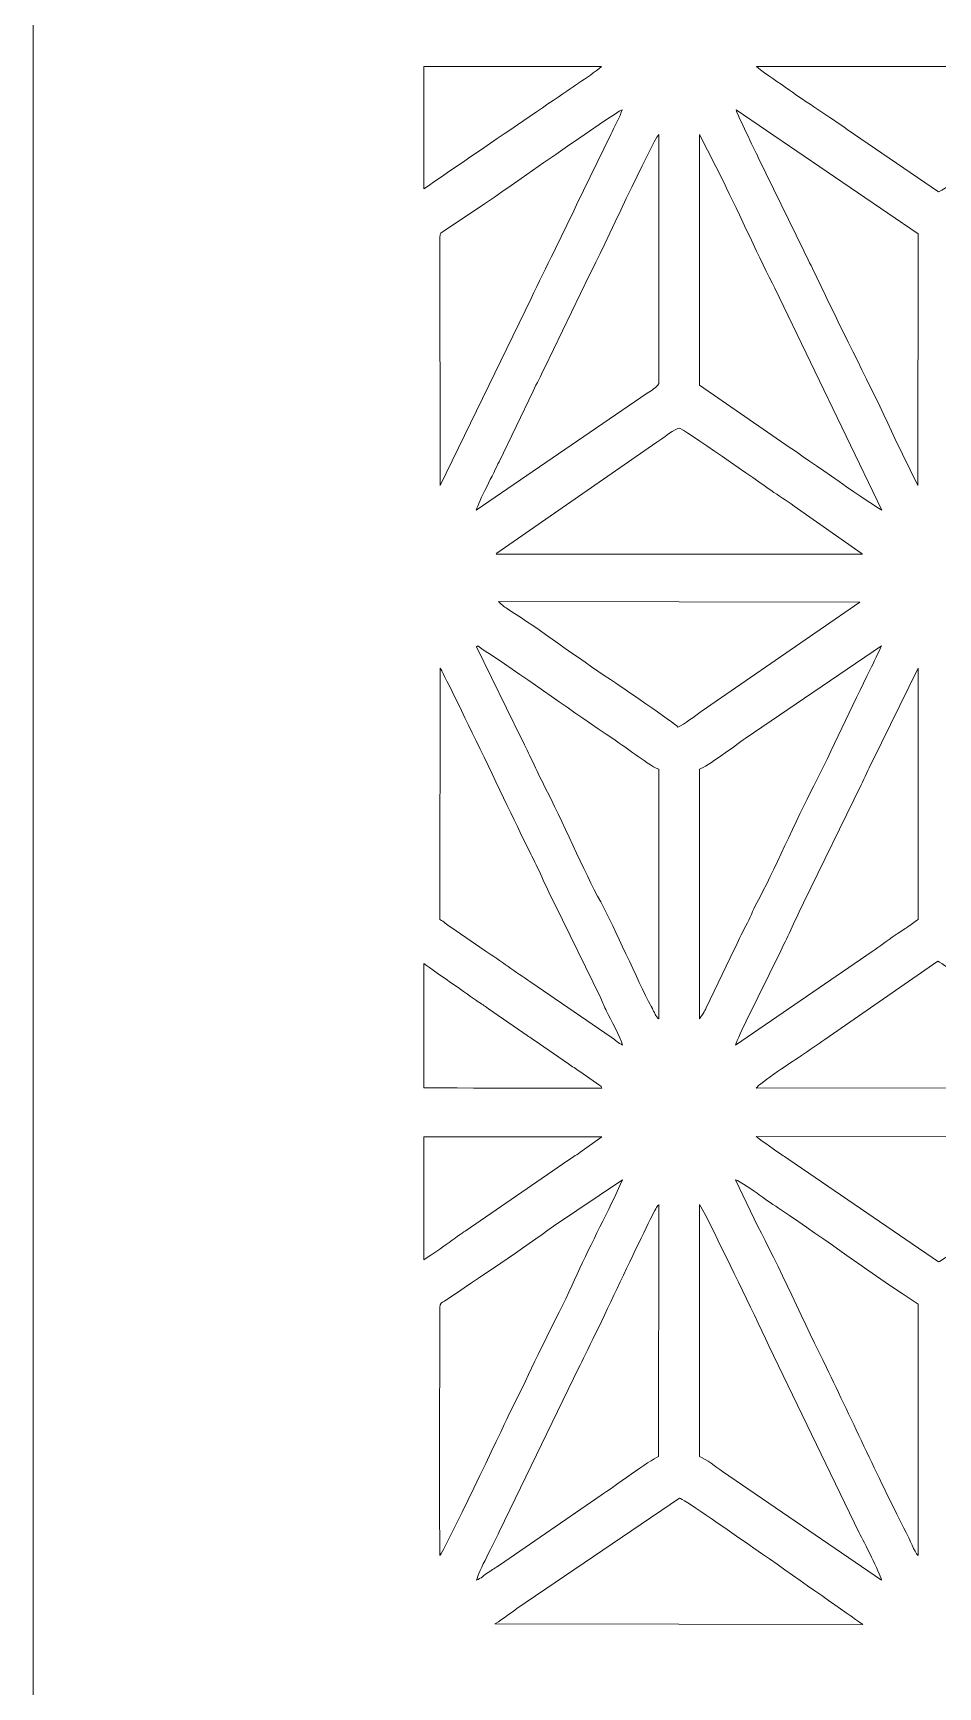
# Model space of a CAD drawing. Header units: inches. Extents: x -60.4 to -14.9, y -20.3 to 14.1.
# Drawn here: x -20.879 to -19.639, y 0.044 to 2.309 of the extents above; entities that cross this region are included whole.
import ezdxf

# ---------------------------------------------------------------- set-up
doc = ezdxf.new("R2010")
doc.units = ezdxf.units.IN
doc.header["$MEASUREMENT"] = 0
doc.layers.add('Master Desktop', color=7, linetype='Continuous', plot=False)

msp = doc.modelspace()

# ---------------------------------------------------------------- linework, layer by layer
at = {"layer": 'Master Desktop', "lineweight": 18}
msp.add_open_spline([(-20.8786, -11.68), (-20.8786, -11.68), (-20.8786, 10.7638), (-20.8786, 10.7638)], degree=3, dxfattribs=at)
at = {"layer": 'Master Desktop', "color": 5, "lineweight": 9}
for points in [[(-20.3432, 2.2637), (-20.3432, 2.2637), (-20.3432, 2.0961), (-20.3432, 2.0961)], [(-20.3432, 0.8647), (-20.3432, 0.8647), (-20.3432, 1.0351), (-20.3432, 1.0351)], [(-20.3432, 0.798), (-20.3432, 0.798), (-20.3432, 0.6293), (-20.3432, 0.6293)]]:
    msp.add_open_spline(points, degree=3, dxfattribs=at)
for points, knots in [([(-20.3432, 2.2637), (-20.2204, 2.2637), (-20.0995, 2.2637), (-20.0995, 2.2637), (-20.0995, 2.2637), (-20.1093, 2.2554), (-20.1202, 2.2481), (-20.1307, 2.2412), (-20.1307, 2.2412), (-20.1307, 2.2412), (-20.3087, 2.1197), (-20.3432, 2.0961)], [0, 0, 0, 0, 0.25, 0.25, 0.25, 0.25, 0.5, 0.5, 0.5, 0.5, 1, 1, 1, 1]), ([(-19.3884, 2.2638), (-19.391, 2.2596), (-19.3919, 2.2596), (-19.3963, 2.2566), (-19.3963, 2.2566), (-19.3963, 2.2566), (-19.5446, 2.1551), (-19.5446, 2.1551), (-19.5446, 2.1551), (-19.5594, 2.1452), (-19.6336, 2.092), (-19.6379, 2.0922), (-19.6379, 2.0922), (-19.6379, 2.0922), (-19.7629, 2.1772), (-19.7629, 2.1772), (-19.7629, 2.1772), (-19.7849, 2.1937), (-19.8219, 2.2161), (-19.842, 2.2312), (-19.842, 2.2312), (-19.8576, 2.2429), (-19.8724, 2.2511), (-19.8874, 2.2637), (-19.8874, 2.2637), (-19.8874, 2.2637), (-19.3884, 2.2638), (-19.3884, 2.2638)], [0, 0, 0, 0, 0.125, 0.125, 0.125, 0.125, 0.25, 0.25, 0.25, 0.25, 0.375, 0.375, 0.375, 0.375, 0.5, 0.5, 0.5, 0.5, 0.625, 0.625, 0.625, 0.625, 0.75, 0.75, 0.75, 0.75, 1, 1, 1, 1]), ([(-20.3211, 2.0292), (-20.3211, 2.0371), (-20.3201, 2.0351), (-20.3152, 2.0384), (-20.3152, 2.0384), (-20.3152, 2.0384), (-20.2599, 2.0757), (-20.2599, 2.0757), (-20.2599, 2.0757), (-20.24, 2.089), (-20.0825, 2.1995), (-20.0716, 2.2045), (-20.0716, 2.2045), (-20.0737, 2.1958), (-20.083, 2.1788), (-20.087, 2.1706), (-20.087, 2.1706), (-20.087, 2.1706), (-20.1341, 2.074), (-20.1341, 2.074), (-20.1341, 2.074), (-20.1534, 2.0321), (-20.1757, 1.9891), (-20.1961, 1.946), (-20.1961, 1.946), (-20.1961, 1.946), (-20.3207, 1.69), (-20.3207, 1.69), (-20.3207, 1.69), (-20.3207, 1.69), (-20.3211, 2.0292), (-20.3211, 2.0292)], [0, 0, 0, 0, 0.111111, 0.111111, 0.111111, 0.111111, 0.222222, 0.222222, 0.222222, 0.222222, 0.333333, 0.333333, 0.333333, 0.333333, 0.444444, 0.444444, 0.444444, 0.444444, 0.555556, 0.555556, 0.555556, 0.555556, 0.666667, 0.666667, 0.666667, 0.666667, 0.777778, 0.777778, 0.777778, 0.777778, 1, 1, 1, 1]), ([(-19.6658, 2.0343), (-19.6658, 2.0343), (-19.6663, 1.69), (-19.6663, 1.69), (-19.6663, 1.69), (-19.6663, 1.69), (-19.6977, 1.754), (-19.6977, 1.754), (-19.6977, 1.754), (-19.722, 1.8082), (-19.7627, 1.8867), (-19.7908, 1.946), (-19.7908, 1.946), (-19.8012, 1.9681), (-19.812, 1.9894), (-19.8225, 2.0113), (-19.8225, 2.0113), (-19.8225, 2.0113), (-19.8849, 2.1389), (-19.8849, 2.1389), (-19.8849, 2.1389), (-19.8905, 2.1511), (-19.9132, 2.1963), (-19.9153, 2.2045), (-19.9153, 2.2045), (-19.9153, 2.2045), (-19.6658, 2.0343), (-19.6658, 2.0343)], [0, 0, 0, 0, 0.125, 0.125, 0.125, 0.125, 0.25, 0.25, 0.25, 0.25, 0.375, 0.375, 0.375, 0.375, 0.5, 0.5, 0.5, 0.5, 0.625, 0.625, 0.625, 0.625, 0.75, 0.75, 0.75, 0.75, 1, 1, 1, 1]), ([(-20.2713, 1.656), (-20.2679, 1.6679), (-20.247, 1.7074), (-20.2401, 1.7224), (-20.2401, 1.7224), (-20.2401, 1.7224), (-20.1933, 1.8191), (-20.1933, 1.8191), (-20.1933, 1.8191), (-20.1882, 1.83), (-20.1833, 1.8391), (-20.178, 1.8503), (-20.178, 1.8503), (-20.178, 1.8503), (-20.116, 1.9785), (-20.116, 1.9785), (-20.116, 1.9785), (-20.0987, 2.0112), (-20.0308, 2.1598), (-20.0212, 2.1704), (-20.0212, 2.1704), (-20.0212, 2.1704), (-20.0212, 1.8294), (-20.0212, 1.8294), (-20.0212, 1.8294), (-20.0243, 1.8233), (-20.0316, 1.8202), (-20.037, 1.8162), (-20.037, 1.8162), (-20.037, 1.8162), (-20.2713, 1.656), (-20.2713, 1.656)], [0, 0, 0, 0, 0.111111, 0.111111, 0.111111, 0.111111, 0.222222, 0.222222, 0.222222, 0.222222, 0.333333, 0.333333, 0.333333, 0.333333, 0.444444, 0.444444, 0.444444, 0.444444, 0.555556, 0.555556, 0.555556, 0.555556, 0.666667, 0.666667, 0.666667, 0.666667, 0.777778, 0.777778, 0.777778, 0.777778, 1, 1, 1, 1]), ([(-19.9656, 2.1704), (-19.9656, 2.1704), (-19.9323, 2.1051), (-19.9323, 2.1051), (-19.9323, 2.1051), (-19.9115, 2.0635), (-19.8814, 1.9964), (-19.8621, 1.96), (-19.8621, 1.96), (-19.8621, 1.96), (-19.7155, 1.656), (-19.7155, 1.656), (-19.7155, 1.656), (-19.7238, 1.6594), (-19.8217, 1.7286), (-19.8414, 1.7416), (-19.8414, 1.7416), (-19.8414, 1.7416), (-19.9656, 1.8273), (-19.9656, 1.8273), (-19.9656, 1.8273), (-19.9656, 1.8273), (-19.9656, 2.1704), (-19.9656, 2.1704)], [0, 0, 0, 0, 0.142857, 0.142857, 0.142857, 0.142857, 0.285714, 0.285714, 0.285714, 0.285714, 0.428571, 0.428571, 0.428571, 0.428571, 0.571429, 0.571429, 0.571429, 0.571429, 0.714286, 0.714286, 0.714286, 0.714286, 1, 1, 1, 1]), ([(-20.2441, 1.5957), (-20.2438, 1.5962), (-20.2433, 1.5967), (-20.243, 1.597), (-20.243, 1.597), (-20.243, 1.597), (-20.0238, 1.7491), (-20.0238, 1.7491), (-20.0238, 1.7491), (-20.0181, 1.753), (-19.997, 1.7689), (-19.9929, 1.7685), (-19.9929, 1.7685), (-19.9894, 1.7682), (-19.8813, 1.6928), (-19.8678, 1.6833), (-19.8678, 1.6833), (-19.8567, 1.6754), (-19.8468, 1.6698), (-19.8359, 1.6616), (-19.8359, 1.6616), (-19.8359, 1.6616), (-19.7438, 1.597), (-19.7438, 1.597), (-19.7438, 1.597), (-19.7436, 1.5974), (-19.7431, 1.5962), (-19.7421, 1.5957), (-19.7421, 1.5957), (-19.7421, 1.5957), (-20.2441, 1.5957), (-20.2441, 1.5957)], [0, 0, 0, 0, 0.111111, 0.111111, 0.111111, 0.111111, 0.222222, 0.222222, 0.222222, 0.222222, 0.333333, 0.333333, 0.333333, 0.333333, 0.444444, 0.444444, 0.444444, 0.444444, 0.555556, 0.555556, 0.555556, 0.555556, 0.666667, 0.666667, 0.666667, 0.666667, 0.777778, 0.777778, 0.777778, 0.777778, 1, 1, 1, 1]), ([(-19.9949, 1.359), (-19.9988, 1.3641), (-20.0771, 1.4173), (-20.0873, 1.424), (-20.0873, 1.424), (-20.1323, 1.4535), (-20.1854, 1.4937), (-20.2266, 1.5197), (-20.2266, 1.5197), (-20.2318, 1.523), (-20.2358, 1.5254), (-20.2408, 1.531), (-20.2408, 1.531), (-20.2408, 1.531), (-19.7458, 1.53), (-19.7458, 1.53), (-19.7458, 1.53), (-19.7458, 1.53), (-19.9631, 1.3801), (-19.9631, 1.3801), (-19.9631, 1.3801), (-19.9718, 1.3739), (-19.9864, 1.3631), (-19.9949, 1.359)], [0, 0, 0, 0, 0.142857, 0.142857, 0.142857, 0.142857, 0.285714, 0.285714, 0.285714, 0.285714, 0.428571, 0.428571, 0.428571, 0.428571, 0.571429, 0.571429, 0.571429, 0.571429, 0.714286, 0.714286, 0.714286, 0.714286, 1, 1, 1, 1]), ([(-20.2091, 1.3427), (-20.2091, 1.3427), (-20.2709, 1.4689), (-20.2709, 1.4689), (-20.2709, 1.4689), (-20.2709, 1.4689), (-20.2692, 1.4704), (-20.2692, 1.4704), (-20.2692, 1.4704), (-20.2645, 1.4664), (-20.2594, 1.4634), (-20.2531, 1.4593), (-20.2531, 1.4593), (-20.1987, 1.4236), (-20.1387, 1.3791), (-20.083, 1.3424), (-20.083, 1.3424), (-20.0724, 1.3353), (-20.0633, 1.3281), (-20.0526, 1.3209), (-20.0526, 1.3209), (-20.0447, 1.3156), (-20.0295, 1.3036), (-20.0212, 1.3012), (-20.0212, 1.3012), (-20.0212, 1.3012), (-20.0213, 0.9592), (-20.0213, 0.9592), (-20.0213, 0.9592), (-20.0217, 0.9596), (-20.0222, 0.9601), (-20.0224, 0.9604), (-20.0224, 0.9604), (-20.0224, 0.9604), (-20.0253, 0.964), (-20.0253, 0.964), (-20.0253, 0.964), (-20.0266, 0.9661), (-20.026, 0.9654), (-20.0273, 0.9679), (-20.0273, 0.9679), (-20.029, 0.9713), (-20.0293, 0.9719), (-20.0312, 0.9756), (-20.0312, 0.9756), (-20.0517, 1.0142), (-20.0808, 1.0827), (-20.1008, 1.1194), (-20.1008, 1.1194), (-20.1231, 1.1605), (-20.1542, 1.2324), (-20.1781, 1.2787), (-20.1781, 1.2787), (-20.184, 1.2901), (-20.1892, 1.3006), (-20.194, 1.3112), (-20.194, 1.3112), (-20.1992, 1.3227), (-20.204, 1.3318), (-20.2091, 1.3427)], [0, 0, 0, 0, 0.0625, 0.0625, 0.0625, 0.0625, 0.125, 0.125, 0.125, 0.125, 0.1875, 0.1875, 0.1875, 0.1875, 0.25, 0.25, 0.25, 0.25, 0.3125, 0.3125, 0.3125, 0.3125, 0.375, 0.375, 0.375, 0.375, 0.4375, 0.4375, 0.4375, 0.4375, 0.5, 0.5, 0.5, 0.5, 0.5625, 0.5625, 0.5625, 0.5625, 0.625, 0.625, 0.625, 0.625, 0.6875, 0.6875, 0.6875, 0.6875, 0.75, 0.75, 0.75, 0.75, 0.8125, 0.8125, 0.8125, 0.8125, 0.875, 0.875, 0.875, 0.875, 1, 1, 1, 1]), ([(-19.9656, 1.3012), (-19.9557, 1.3041), (-19.9152, 1.3348), (-19.9027, 1.3431), (-19.9027, 1.3431), (-19.9027, 1.3431), (-19.7162, 1.4704), (-19.7162, 1.4704), (-19.7162, 1.4704), (-19.7184, 1.4643), (-19.7274, 1.446), (-19.7314, 1.438), (-19.7314, 1.438), (-19.7553, 1.3903), (-19.7854, 1.3239), (-19.8087, 1.2787), (-19.8087, 1.2787), (-19.8325, 1.2328), (-19.8644, 1.1592), (-19.8868, 1.1182), (-19.8868, 1.1182), (-19.8929, 1.107), (-19.8956, 1.0976), (-19.9019, 1.0867), (-19.9019, 1.0867), (-19.9083, 1.0755), (-19.9117, 1.0659), (-19.9179, 1.0543), (-19.9179, 1.0543), (-19.9179, 1.0543), (-19.9563, 0.9743), (-19.9563, 0.9743), (-19.9563, 0.9743), (-19.9579, 0.9713), (-19.9584, 0.9701), (-19.9602, 0.9666), (-19.9602, 0.9666), (-19.9602, 0.9666), (-19.9656, 0.9592), (-19.9656, 0.9592), (-19.9656, 0.9592), (-19.9656, 0.9592), (-19.9656, 1.3012), (-19.9656, 1.3012)], [0, 0, 0, 0, 0.083333, 0.083333, 0.083333, 0.083333, 0.166667, 0.166667, 0.166667, 0.166667, 0.25, 0.25, 0.25, 0.25, 0.333333, 0.333333, 0.333333, 0.333333, 0.416667, 0.416667, 0.416667, 0.416667, 0.5, 0.5, 0.5, 0.5, 0.583333, 0.583333, 0.583333, 0.583333, 0.666667, 0.666667, 0.666667, 0.666667, 0.75, 0.75, 0.75, 0.75, 0.833333, 0.833333, 0.833333, 0.833333, 1, 1, 1, 1]), ([(-20.3208, 1.4396), (-20.3151, 1.4322), (-20.2079, 1.2073), (-20.1951, 1.1822), (-20.1951, 1.1822), (-20.1843, 1.1609), (-20.1748, 1.1382), (-20.1638, 1.1165), (-20.1638, 1.1165), (-20.1638, 1.1165), (-20.1007, 0.9875), (-20.1007, 0.9875), (-20.1007, 0.9875), (-20.098, 0.9815), (-20.0958, 0.9762), (-20.0929, 0.9701), (-20.0929, 0.9701), (-20.0874, 0.9585), (-20.0729, 0.9334), (-20.071, 0.9234), (-20.071, 0.9234), (-20.0763, 0.9261), (-20.0808, 0.9304), (-20.0866, 0.9343), (-20.0866, 0.9343), (-20.0866, 0.9343), (-20.1964, 1.0096), (-20.1964, 1.0096), (-20.1964, 1.0096), (-20.218, 1.0237), (-20.2375, 1.0385), (-20.2589, 1.0525), (-20.2589, 1.0525), (-20.2589, 1.0525), (-20.3063, 1.0848), (-20.3063, 1.0848), (-20.3063, 1.0848), (-20.3124, 1.0887), (-20.3153, 1.0922), (-20.3211, 1.0954), (-20.3211, 1.0954), (-20.3211, 1.0954), (-20.3208, 1.4396), (-20.3208, 1.4396)], [0, 0, 0, 0, 0.083333, 0.083333, 0.083333, 0.083333, 0.166667, 0.166667, 0.166667, 0.166667, 0.25, 0.25, 0.25, 0.25, 0.333333, 0.333333, 0.333333, 0.333333, 0.416667, 0.416667, 0.416667, 0.416667, 0.5, 0.5, 0.5, 0.5, 0.583333, 0.583333, 0.583333, 0.583333, 0.666667, 0.666667, 0.666667, 0.666667, 0.75, 0.75, 0.75, 0.75, 0.833333, 0.833333, 0.833333, 0.833333, 1, 1, 1, 1]), ([(-19.9159, 0.9234), (-19.9148, 0.929), (-19.9049, 0.9486), (-19.9013, 0.9562), (-19.9013, 0.9562), (-19.9013, 0.9562), (-19.8542, 1.0526), (-19.8542, 1.0526), (-19.8542, 1.0526), (-19.8431, 1.0737), (-19.8337, 1.0966), (-19.8229, 1.1183), (-19.8229, 1.1183), (-19.8229, 1.1183), (-19.7439, 1.2797), (-19.7439, 1.2797), (-19.7439, 1.2797), (-19.7389, 1.2903), (-19.7347, 1.3004), (-19.7289, 1.3113), (-19.7289, 1.3113), (-19.7289, 1.3113), (-19.6658, 1.4396), (-19.6658, 1.4396), (-19.6658, 1.4396), (-19.6658, 1.4396), (-19.6658, 1.0954), (-19.6658, 1.0954), (-19.6658, 1.0954), (-19.6718, 1.0921), (-19.675, 1.0883), (-19.6817, 1.0841), (-19.6817, 1.0841), (-19.6865, 1.081), (-19.693, 1.0771), (-19.6974, 1.074), (-19.6974, 1.074), (-19.7088, 1.066), (-19.7179, 1.0589), (-19.729, 1.0518), (-19.729, 1.0518), (-19.729, 1.0518), (-19.9159, 0.9234), (-19.9159, 0.9234)], [0, 0, 0, 0, 0.083333, 0.083333, 0.083333, 0.083333, 0.166667, 0.166667, 0.166667, 0.166667, 0.25, 0.25, 0.25, 0.25, 0.333333, 0.333333, 0.333333, 0.333333, 0.416667, 0.416667, 0.416667, 0.416667, 0.5, 0.5, 0.5, 0.5, 0.583333, 0.583333, 0.583333, 0.583333, 0.666667, 0.666667, 0.666667, 0.666667, 0.75, 0.75, 0.75, 0.75, 0.833333, 0.833333, 0.833333, 0.833333, 1, 1, 1, 1]), ([(-20.3432, 1.0351), (-20.3265, 1.0234), (-20.2699, 0.9837), (-20.2699, 0.9837), (-20.2699, 0.9837), (-20.2634, 0.9792), (-20.2606, 0.9778), (-20.2546, 0.9733), (-20.2546, 0.9733), (-20.2546, 0.9733), (-20.2075, 0.9407), (-20.2075, 0.9407), (-20.2075, 0.9407), (-20.2021, 0.9366), (-20.1977, 0.9341), (-20.192, 0.9303), (-20.192, 0.9303), (-20.192, 0.9303), (-20.145, 0.8977), (-20.145, 0.8977), (-20.145, 0.8977), (-20.1399, 0.8943), (-20.1347, 0.8909), (-20.1295, 0.8873), (-20.1295, 0.8873), (-20.1295, 0.8873), (-20.102, 0.8683), (-20.102, 0.8683), (-20.102, 0.8683), (-20.0992, 0.8656), (-20.1011, 0.8681), (-20.0991, 0.8646), (-20.0991, 0.8646), (-20.0991, 0.8646), (-20.2201, 0.8646), (-20.3432, 0.8647)], [0, 0, 0, 0, 0.1, 0.1, 0.1, 0.1, 0.2, 0.2, 0.2, 0.2, 0.3, 0.3, 0.3, 0.3, 0.4, 0.4, 0.4, 0.4, 0.5, 0.5, 0.5, 0.5, 0.6, 0.6, 0.6, 0.6, 0.7, 0.7, 0.7, 0.7, 0.8, 0.8, 0.8, 0.8, 1, 1, 1, 1]), ([(-19.8877, 0.8646), (-19.8844, 0.8704), (-19.8335, 0.9039), (-19.8256, 0.9093), (-19.8256, 0.9093), (-19.815, 0.9164), (-19.8043, 0.924), (-19.7937, 0.931), (-19.7937, 0.931), (-19.7937, 0.931), (-19.639, 1.0384), (-19.639, 1.0384), (-19.639, 1.0384), (-19.6175, 1.0262), (-19.4639, 0.9195), (-19.4326, 0.8972), (-19.4326, 0.8972), (-19.4202, 0.8882), (-19.3961, 0.8748), (-19.3866, 0.8649), (-19.3866, 0.8649), (-19.3866, 0.8649), (-19.8877, 0.8646), (-19.8877, 0.8646)], [0, 0, 0, 0, 0.142857, 0.142857, 0.142857, 0.142857, 0.285714, 0.285714, 0.285714, 0.285714, 0.428571, 0.428571, 0.428571, 0.428571, 0.571429, 0.571429, 0.571429, 0.571429, 0.714286, 0.714286, 0.714286, 0.714286, 1, 1, 1, 1]), ([(-20.3432, 0.798), (-20.2203, 0.7978), (-20.0992, 0.7977), (-20.0992, 0.7977), (-20.0992, 0.7977), (-20.0992, 0.7977), (-20.1293, 0.7763), (-20.1293, 0.7763), (-20.1293, 0.7763), (-20.1355, 0.7717), (-20.1398, 0.7699), (-20.1458, 0.7653), (-20.1458, 0.7653), (-20.1458, 0.7653), (-20.2864, 0.6688), (-20.2864, 0.6688), (-20.2864, 0.6688), (-20.2947, 0.6634), (-20.3291, 0.6378), (-20.3432, 0.6293)], [0, 0, 0, 0, 0.166667, 0.166667, 0.166667, 0.166667, 0.333333, 0.333333, 0.333333, 0.333333, 0.5, 0.5, 0.5, 0.5, 0.666667, 0.666667, 0.666667, 0.666667, 1, 1, 1, 1]), ([(-19.3882, 0.7976), (-19.401, 0.7886), (-19.633, 0.6265), (-19.6379, 0.6265), (-19.6379, 0.6265), (-19.6379, 0.6265), (-19.8431, 0.7669), (-19.8431, 0.7669), (-19.8431, 0.7669), (-19.8482, 0.7707), (-19.8532, 0.773), (-19.8586, 0.7771), (-19.8586, 0.7771), (-19.8621, 0.7798), (-19.8875, 0.7977), (-19.8877, 0.7982), (-19.8877, 0.7982), (-19.8877, 0.7982), (-19.3882, 0.7976), (-19.3882, 0.7976)], [0, 0, 0, 0, 0.166667, 0.166667, 0.166667, 0.166667, 0.333333, 0.333333, 0.333333, 0.333333, 0.5, 0.5, 0.5, 0.5, 0.666667, 0.666667, 0.666667, 0.666667, 1, 1, 1, 1]), ([(-20.3211, 0.5641), (-20.3211, 0.5709), (-20.3191, 0.5698), (-20.3148, 0.5728), (-20.3148, 0.5728), (-20.2702, 0.6031), (-20.2036, 0.6469), (-20.1656, 0.6755), (-20.1656, 0.6755), (-20.1656, 0.6755), (-20.071, 0.739), (-20.071, 0.739), (-20.071, 0.739), (-20.0895, 0.6961), (-20.114, 0.6526), (-20.133, 0.6097), (-20.133, 0.6097), (-20.1511, 0.5686), (-20.1829, 0.5093), (-20.2038, 0.4633), (-20.2038, 0.4633), (-20.2038, 0.4633), (-20.2275, 0.4154), (-20.2275, 0.4154), (-20.2275, 0.4154), (-20.2333, 0.4023), (-20.3159, 0.2293), (-20.321, 0.2244), (-20.321, 0.2244), (-20.3228, 0.3292), (-20.3211, 0.4568), (-20.3211, 0.5641)], [0, 0, 0, 0, 0.111111, 0.111111, 0.111111, 0.111111, 0.222222, 0.222222, 0.222222, 0.222222, 0.333333, 0.333333, 0.333333, 0.333333, 0.444444, 0.444444, 0.444444, 0.444444, 0.555556, 0.555556, 0.555556, 0.555556, 0.666667, 0.666667, 0.666667, 0.666667, 0.777778, 0.777778, 0.777778, 0.777778, 1, 1, 1, 1]), ([(-19.6659, 0.2244), (-19.6713, 0.2296), (-19.6773, 0.2466), (-19.6821, 0.2559), (-19.6821, 0.2559), (-19.7159, 0.3202), (-19.757, 0.4115), (-19.7916, 0.4819), (-19.7916, 0.4819), (-19.8172, 0.534), (-19.8605, 0.629), (-19.8855, 0.6751), (-19.8855, 0.6751), (-19.8855, 0.6751), (-19.9159, 0.739), (-19.9159, 0.739), (-19.9159, 0.739), (-19.9111, 0.7374), (-19.8894, 0.7226), (-19.8837, 0.7185), (-19.8837, 0.7185), (-19.873, 0.7108), (-19.864, 0.7046), (-19.853, 0.6973), (-19.853, 0.6973), (-19.7946, 0.6587), (-19.7232, 0.605), (-19.6658, 0.5688), (-19.6658, 0.5688), (-19.6658, 0.5688), (-19.6659, 0.2244), (-19.6659, 0.2244)], [0, 0, 0, 0, 0.111111, 0.111111, 0.111111, 0.111111, 0.222222, 0.222222, 0.222222, 0.222222, 0.333333, 0.333333, 0.333333, 0.333333, 0.444444, 0.444444, 0.444444, 0.444444, 0.555556, 0.555556, 0.555556, 0.555556, 0.666667, 0.666667, 0.666667, 0.666667, 0.777778, 0.777778, 0.777778, 0.777778, 1, 1, 1, 1]), ([(-20.271, 0.1905), (-20.2679, 0.2029), (-20.2469, 0.2417), (-20.2399, 0.2569), (-20.2399, 0.2569), (-20.2399, 0.2569), (-20.1309, 0.4817), (-20.1309, 0.4817), (-20.1309, 0.4817), (-20.1129, 0.515), (-20.0326, 0.6888), (-20.0242, 0.701), (-20.0242, 0.701), (-20.0242, 0.701), (-20.0223, 0.7036), (-20.0223, 0.7036), (-20.0223, 0.7036), (-20.0221, 0.7044), (-20.0216, 0.7045), (-20.0212, 0.7049), (-20.0212, 0.7049), (-20.0212, 0.7049), (-20.0218, 0.3599), (-20.0218, 0.3599), (-20.0218, 0.3599), (-20.0331, 0.3553), (-20.0843, 0.3174), (-20.1002, 0.3069), (-20.1002, 0.3069), (-20.1002, 0.3069), (-20.2396, 0.2113), (-20.2396, 0.2113), (-20.2396, 0.2113), (-20.2451, 0.2073), (-20.2487, 0.2053), (-20.2552, 0.201), (-20.2552, 0.201), (-20.2606, 0.1974), (-20.2648, 0.1931), (-20.271, 0.1905)], [0, 0, 0, 0, 0.090909, 0.090909, 0.090909, 0.090909, 0.181818, 0.181818, 0.181818, 0.181818, 0.272727, 0.272727, 0.272727, 0.272727, 0.363636, 0.363636, 0.363636, 0.363636, 0.454545, 0.454545, 0.454545, 0.454545, 0.545455, 0.545455, 0.545455, 0.545455, 0.636364, 0.636364, 0.636364, 0.636364, 0.727273, 0.727273, 0.727273, 0.727273, 0.818182, 0.818182, 0.818182, 0.818182, 1, 1, 1, 1]), ([(-19.9656, 0.7049), (-19.9656, 0.7049), (-19.9557, 0.6883), (-19.9557, 0.6883), (-19.9557, 0.6883), (-19.9294, 0.6335), (-19.8941, 0.5636), (-19.8705, 0.5117), (-19.8705, 0.5117), (-19.8705, 0.5117), (-19.7465, 0.2556), (-19.7465, 0.2556), (-19.7465, 0.2556), (-19.74, 0.2429), (-19.7186, 0.2013), (-19.7159, 0.1905), (-19.7159, 0.1905), (-19.7159, 0.1905), (-19.9338, 0.3394), (-19.9338, 0.3394), (-19.9338, 0.3394), (-19.944, 0.3463), (-19.9549, 0.3558), (-19.9656, 0.3599), (-19.9656, 0.3599), (-19.9656, 0.3599), (-19.9656, 0.7049), (-19.9656, 0.7049)], [0, 0, 0, 0, 0.125, 0.125, 0.125, 0.125, 0.25, 0.25, 0.25, 0.25, 0.375, 0.375, 0.375, 0.375, 0.5, 0.5, 0.5, 0.5, 0.625, 0.625, 0.625, 0.625, 0.75, 0.75, 0.75, 0.75, 1, 1, 1, 1]), ([(-20.2458, 0.1306), (-20.2431, 0.1315), (-20.2212, 0.1477), (-20.2156, 0.1517), (-20.2156, 0.1517), (-20.2156, 0.1517), (-19.9929, 0.3029), (-19.9929, 0.3029), (-19.9929, 0.3029), (-19.9847, 0.3021), (-19.7846, 0.1595), (-19.7417, 0.1301), (-19.7417, 0.1301), (-19.7417, 0.1301), (-20.2458, 0.1306), (-20.2458, 0.1306)], [0, 0, 0, 0, 0.2, 0.2, 0.2, 0.2, 0.4, 0.4, 0.4, 0.4, 0.6, 0.6, 0.6, 0.6, 1, 1, 1, 1])]:
    msp.add_open_spline(points, degree=3, knots=knots, dxfattribs=at)

doc.saveas('drawing.dxf')
